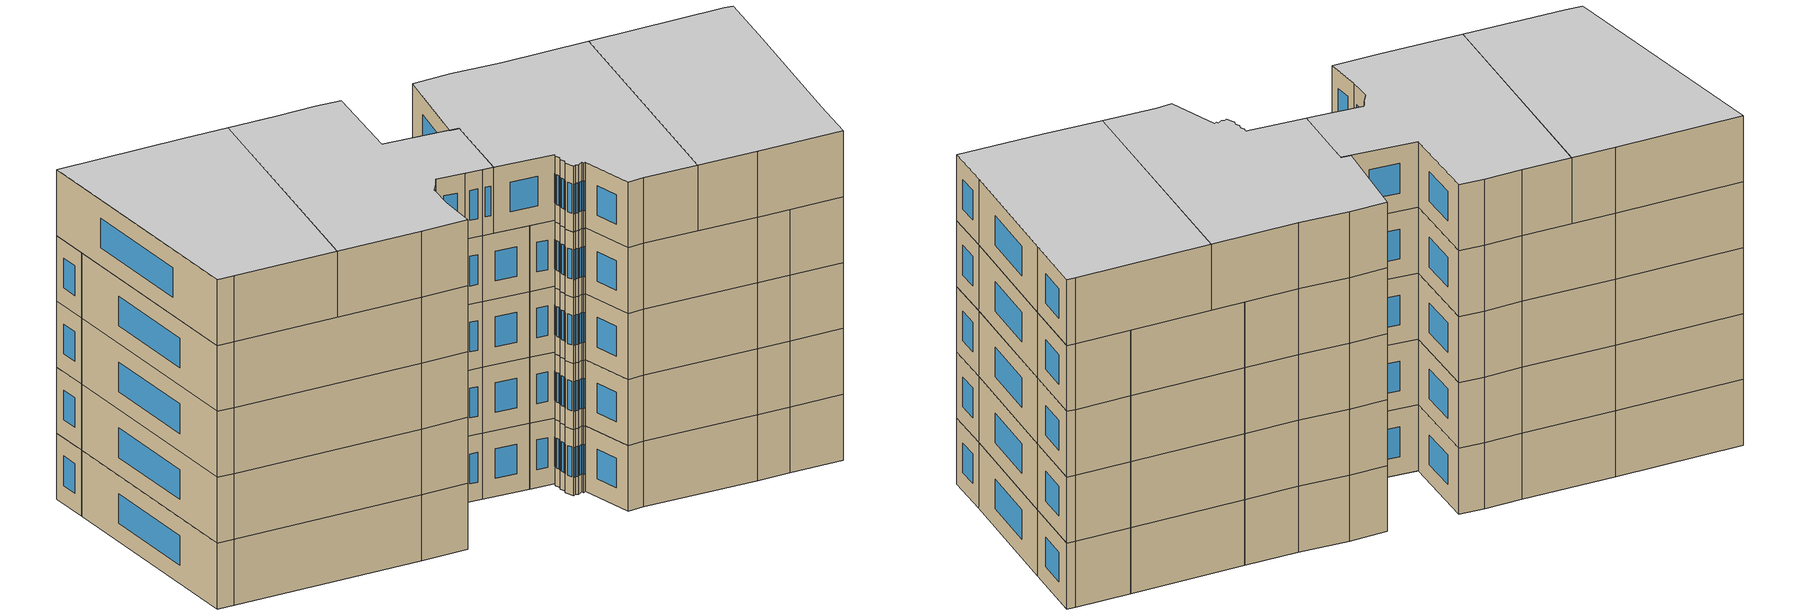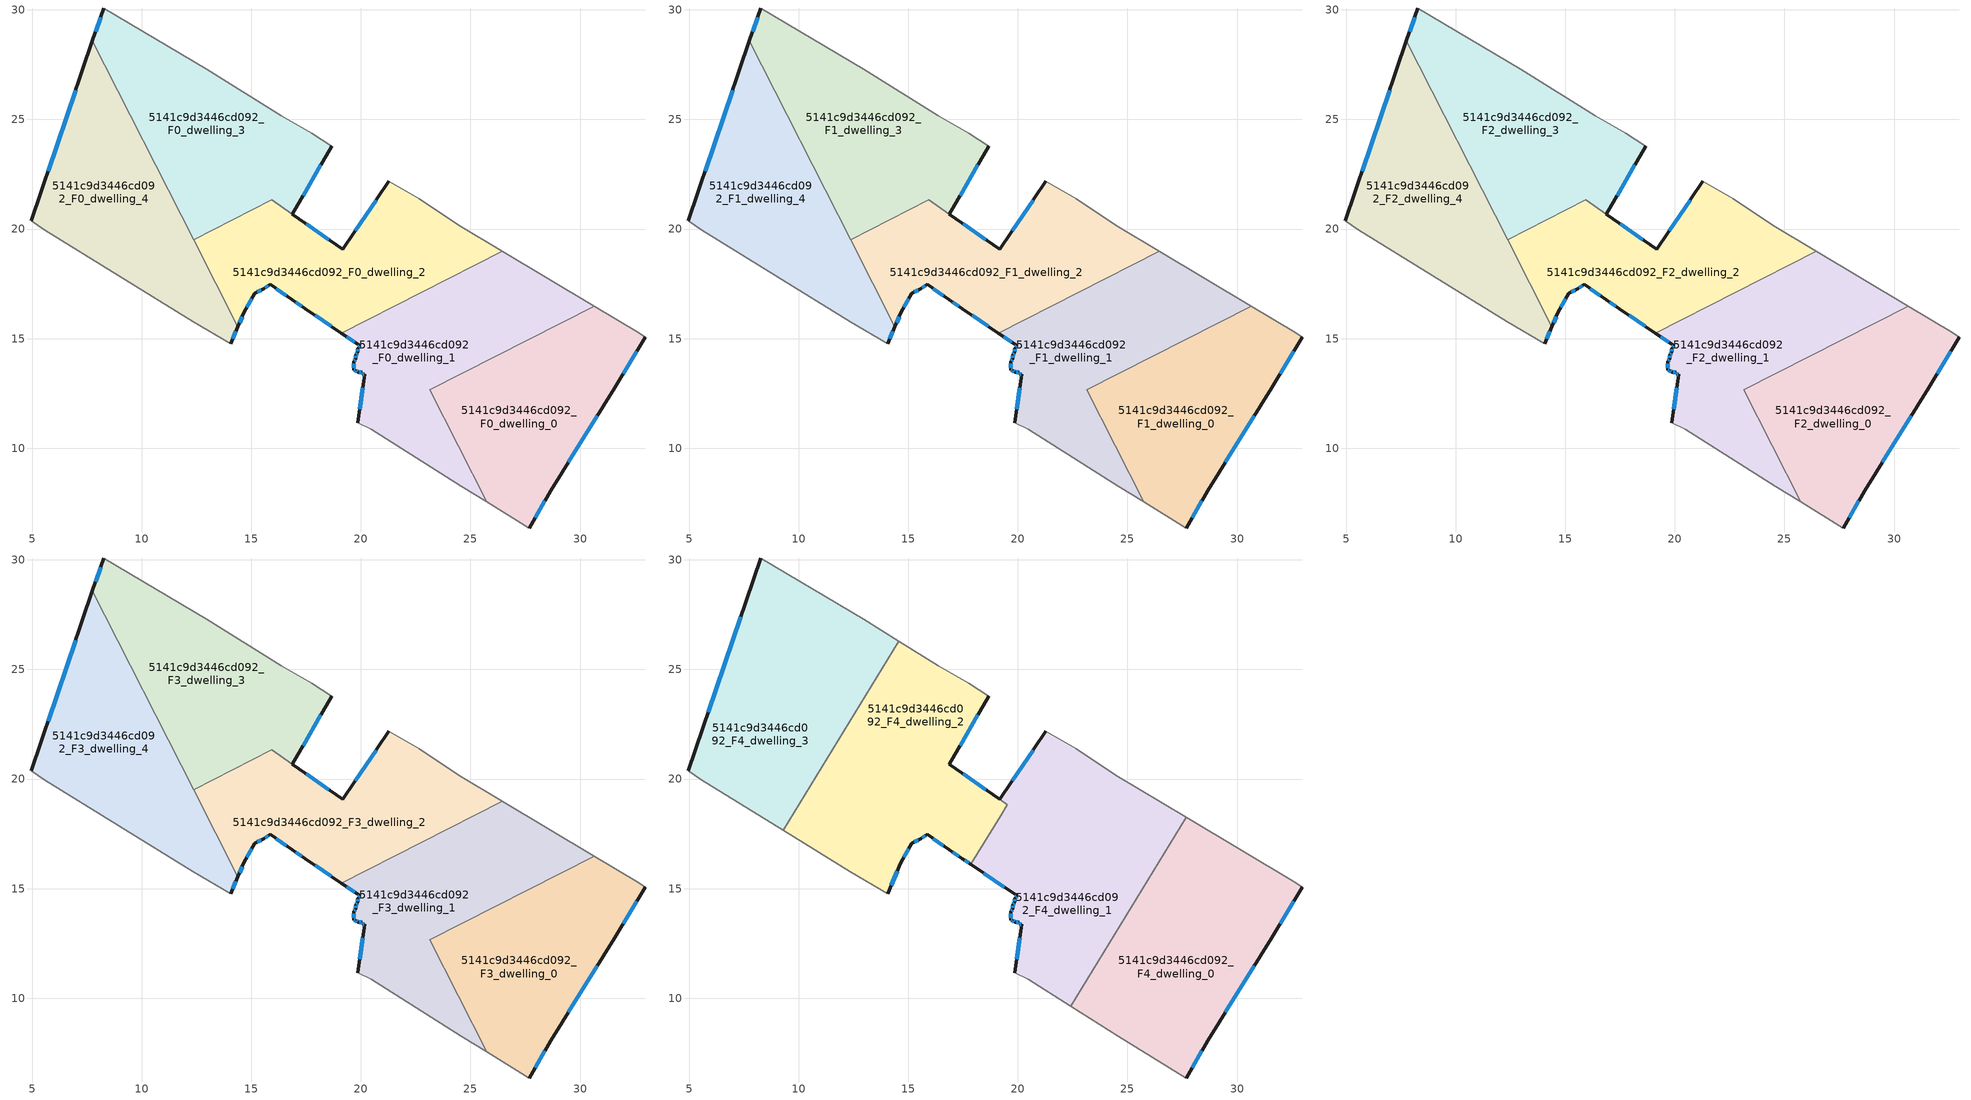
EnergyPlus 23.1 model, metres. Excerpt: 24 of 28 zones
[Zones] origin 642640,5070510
5141c9d3446cd092_F0_dwelling_0
 floor ground (EU_floor_Construction): 32.68,15.27 32.98,15.07 31.58,12.76 28.67,8.06 27.67,6.36 25.73,7.55 23.13,12.66 30.64,16.48 z0
 wall outside (EU_wall_Construction): 27.67,6.36 28.67,8.06 31.58,12.76 32.98,15.07 z0:3
 wall adiabatic (EU_wall_Construction): 25.73,7.55 27.67,6.36 / 32.98,15.07 32.68,15.27 30.64,16.48 z0:3
 wall to 5141c9d3446cd092_F0_dwelling_1 (EU_wall_Construction): 30.64,16.48 23.13,12.66 25.73,7.55 z0:3
 window (EU_Window_Construction): 31.96,13.4 32.59,14.43 / 29.47,9.36 30.78,11.47 / 27.95,6.83 28.4,7.59 z0.83:2.17
5141c9d3446cd092_F0_dwelling_1
 floor ground (EU_floor_Construction): 30.64,16.48 23.13,12.66 25.73,7.55 24.57,8.26 20.47,10.87 19.87,11.17 20.17,13.37 20.07,13.37 20.07,13.47 19.87,13.47 19.77,13.57 19.67,13.57 19.67,13.97 19.77,14.07 19.77,14.27 19.87,14.37 19.87,14.57 19.97,14.67 19.11,15.25 26.45,18.99 z0
 wall outside (EU_wall_Construction): 19.11,15.25 19.97,14.67 19.87,14.57 19.87,14.37 19.77,14.27 19.77,14.07 19.67,13.97 19.67,13.57 19.77,13.57 19.87,13.47 20.07,13.47 20.07,13.37 20.17,13.37 19.87,11.17 z0:3
 wall adiabatic (EU_wall_Construction): 19.87,11.17 20.47,10.87 24.57,8.26 25.73,7.55 / 30.64,16.48 26.45,18.99 z0:3
 wall to 5141c9d3446cd092_F0_dwelling_2 (EU_wall_Construction): 26.45,18.99 19.11,15.25 z0:3
 window (EU_Window_Construction): 20.09,12.76 19.95,11.77 / 20.1,13.37 20.14,13.37 / 20.07,13.44 20.07,13.4 / 19.92,13.47 20.01,13.47 / 19.8,13.54 19.84,13.5 / 19.7,13.57 19.74,13.57 / 19.67,13.86 19.67,13.68 / 19.74,14.04 19.7,14 / 19.77,14.21 19.77,14.12 / 19.84,14.34 19.8,14.3 / 19.87,14.51 19.87,14.42 / 19.94,14.64 19.9,14.6 / 19.35,15.09 19.73,14.83 z0.83:2.17
5141c9d3446cd092_F0_dwelling_2
 floor ground (EU_floor_Construction): 24.47,20.17 26.45,18.99 19.11,15.25 17.47,16.37 16.87,16.77 15.87,17.47 15.57,17.27 15.17,17.07 14.67,16.17 14.4,15.54 12.37,19.52 15.93,21.33 19.17,19.07 21.27,22.17 22.67,21.37 z0
 wall outside (EU_wall_Construction): 14.4,15.54 14.67,16.17 15.17,17.07 15.57,17.27 15.87,17.47 16.87,16.77 17.47,16.37 19.11,15.25 / 21.27,22.17 19.17,19.07 16.87,20.68 z0:3
 wall to 5141c9d3446cd092_F0_dwelling_3 (EU_wall_Construction): 16.87,20.68 15.93,21.33 12.37,19.52 z0:3
 wall adiabatic (EU_wall_Construction): 26.45,18.99 24.47,20.17 22.67,21.37 21.27,22.17 z0:3
 wall to 5141c9d3446cd092_F0_dwelling_4 (EU_wall_Construction): 12.37,19.52 14.4,15.54 z0:3
 window (EU_Window_Construction): 15.65,17.33 15.78,17.42 / 15.28,17.13 15.46,17.22 / 14.8,16.42 15.03,16.83 / 14.47,15.72 14.59,16 / 20.69,21.32 19.75,19.93 / 17.92,16.06 18.66,15.56 / 17.03,16.66 17.3,16.48 / 16.14,17.28 16.59,16.97 / 18.54,19.51 17.5,20.23 z0.83:2.17
5141c9d3446cd092_F0_dwelling_3
 floor ground (EU_floor_Construction): 16.37,25.18 17.77,24.38 18.67,23.78 16.87,20.67 15.93,21.33 12.37,19.52 7.76,28.59 8.27,30.08 12.97,27.28 z0
 wall outside (EU_wall_Construction): 8.27,30.08 7.76,28.59 / 16.87,20.67 18.67,23.78 z0:3
 wall adiabatic (EU_wall_Construction): 18.67,23.78 17.77,24.38 16.37,25.18 12.97,27.28 8.27,30.08 z0:3
 wall to 5141c9d3446cd092_F0_dwelling_4 (EU_wall_Construction): 7.76,28.59 12.37,19.52 z0:3
 window (EU_Window_Construction): 8.12,29.67 7.9,29 / 17.36,21.53 18.17,22.92 z0.83:2.17
5141c9d3446cd092_F0_dwelling_4
 floor ground (EU_floor_Construction): 7.76,28.59 14.4,15.54 14.06,14.77 12.36,15.77 5.56,19.98 4.96,20.38 z0
 wall outside (EU_wall_Construction): 7.76,28.59 4.96,20.38 / 14.06,14.77 14.4,15.54 z0:3
 wall adiabatic (EU_wall_Construction): 4.96,20.38 5.56,19.98 12.36,15.77 14.06,14.77 z0:3
 window (EU_Window_Construction): 6.99,26.33 5.73,22.64 / 14.16,14.98 14.3,15.33 z0.83:2.17
5141c9d3446cd092_F1_dwelling_0
 floor to 5141c9d3446cd092_F0_dwelling_0 (EU_floor_Construction): 32.68,15.27 32.98,15.07 31.58,12.76 28.67,8.06 27.67,6.36 25.73,7.55 23.13,12.66 30.64,16.48 z3
 wall outside (EU_wall_Construction): 27.67,6.36 28.67,8.06 31.58,12.76 32.98,15.07 z3:6
 wall adiabatic (EU_wall_Construction): 25.73,7.55 27.67,6.36 / 32.98,15.07 32.68,15.27 30.64,16.48 z3:6
 wall to 5141c9d3446cd092_F1_dwelling_1 (EU_wall_Construction): 30.64,16.48 23.13,12.66 25.73,7.55 z3:6
 window (EU_Window_Construction): 31.96,13.4 32.59,14.43 / 29.47,9.36 30.78,11.47 / 27.95,6.83 28.4,7.59 z3.83:5.17
5141c9d3446cd092_F1_dwelling_1
 floor to 5141c9d3446cd092_F0_dwelling_1 (EU_floor_Construction): 30.64,16.48 23.13,12.66 25.73,7.55 24.57,8.26 20.47,10.87 19.87,11.17 20.17,13.37 20.07,13.37 20.07,13.47 19.87,13.47 19.77,13.57 19.67,13.57 19.67,13.97 19.77,14.07 19.77,14.27 19.87,14.37 19.87,14.57 19.97,14.67 19.11,15.25 26.45,18.99 z3
 wall outside (EU_wall_Construction): 19.11,15.25 19.97,14.67 19.87,14.57 19.87,14.37 19.77,14.27 19.77,14.07 19.67,13.97 19.67,13.57 19.77,13.57 19.87,13.47 20.07,13.47 20.07,13.37 20.17,13.37 19.87,11.17 z3:6
 wall adiabatic (EU_wall_Construction): 19.87,11.17 20.47,10.87 24.57,8.26 25.73,7.55 / 30.64,16.48 26.45,18.99 z3:6
 wall to 5141c9d3446cd092_F1_dwelling_2 (EU_wall_Construction): 26.45,18.99 19.11,15.25 z3:6
 window (EU_Window_Construction): 20.09,12.76 19.95,11.77 / 20.1,13.37 20.14,13.37 / 20.07,13.44 20.07,13.4 / 19.92,13.47 20.01,13.47 / 19.8,13.54 19.84,13.5 / 19.7,13.57 19.74,13.57 / 19.67,13.86 19.67,13.68 / 19.74,14.04 19.7,14 / 19.77,14.21 19.77,14.12 / 19.84,14.34 19.8,14.3 / 19.87,14.51 19.87,14.42 / 19.94,14.64 19.9,14.6 / 19.35,15.09 19.73,14.83 z3.83:5.17
5141c9d3446cd092_F1_dwelling_2
 floor to 5141c9d3446cd092_F0_dwelling_2 (EU_floor_Construction): 24.47,20.17 26.45,18.99 19.11,15.25 17.47,16.37 16.87,16.77 15.87,17.47 15.57,17.27 15.17,17.07 14.67,16.17 14.4,15.54 12.37,19.52 15.93,21.33 19.17,19.07 21.27,22.17 22.67,21.37 z3
 wall outside (EU_wall_Construction): 14.4,15.54 14.67,16.17 15.17,17.07 15.57,17.27 15.87,17.47 16.87,16.77 17.47,16.37 19.11,15.25 / 21.27,22.17 19.17,19.07 16.87,20.68 z3:6
 wall to 5141c9d3446cd092_F1_dwelling_3 (EU_wall_Construction): 16.87,20.68 15.93,21.33 12.37,19.52 z3:6
 wall adiabatic (EU_wall_Construction): 26.45,18.99 24.47,20.17 22.67,21.37 21.27,22.17 z3:6
 wall to 5141c9d3446cd092_F1_dwelling_4 (EU_wall_Construction): 12.37,19.52 14.4,15.54 z3:6
 window (EU_Window_Construction): 15.65,17.33 15.78,17.42 / 15.28,17.13 15.46,17.22 / 14.8,16.42 15.03,16.83 / 14.47,15.72 14.59,16 / 20.69,21.32 19.75,19.93 / 17.92,16.06 18.66,15.56 / 17.03,16.66 17.3,16.48 / 16.14,17.28 16.59,16.97 / 18.54,19.51 17.5,20.23 z3.83:5.17
5141c9d3446cd092_F1_dwelling_3
 floor to 5141c9d3446cd092_F0_dwelling_3 (EU_floor_Construction): 16.37,25.18 17.77,24.38 18.67,23.78 16.87,20.67 15.93,21.33 12.37,19.52 7.76,28.59 8.27,30.08 12.97,27.28 z3
 wall outside (EU_wall_Construction): 8.27,30.08 7.76,28.59 / 16.87,20.67 18.67,23.78 z3:6
 wall adiabatic (EU_wall_Construction): 18.67,23.78 17.77,24.38 16.37,25.18 12.97,27.28 8.27,30.08 z3:6
 wall to 5141c9d3446cd092_F1_dwelling_4 (EU_wall_Construction): 7.76,28.59 12.37,19.52 z3:6
 window (EU_Window_Construction): 8.12,29.67 7.9,29 / 17.36,21.53 18.17,22.92 z3.83:5.17
5141c9d3446cd092_F1_dwelling_4
 floor to 5141c9d3446cd092_F0_dwelling_4 (EU_floor_Construction): 7.76,28.59 14.4,15.54 14.06,14.77 12.36,15.77 5.56,19.98 4.96,20.38 z3
 wall outside (EU_wall_Construction): 7.76,28.59 4.96,20.38 / 14.06,14.77 14.4,15.54 z3:6
 wall adiabatic (EU_wall_Construction): 4.96,20.38 5.56,19.98 12.36,15.77 14.06,14.77 z3:6
 window (EU_Window_Construction): 6.99,26.33 5.73,22.64 / 14.16,14.98 14.3,15.33 z3.83:5.17
5141c9d3446cd092_F2_dwelling_0
 floor to 5141c9d3446cd092_F1_dwelling_0 (EU_floor_Construction): 32.68,15.27 32.98,15.07 31.58,12.76 28.67,8.06 27.67,6.36 25.73,7.55 23.13,12.66 30.64,16.48 z6
 wall outside (EU_wall_Construction): 27.67,6.36 28.67,8.06 31.58,12.76 32.98,15.07 z6:9
 wall adiabatic (EU_wall_Construction): 25.73,7.55 27.67,6.36 / 32.98,15.07 32.68,15.27 30.64,16.48 z6:9
 wall to 5141c9d3446cd092_F2_dwelling_1 (EU_wall_Construction): 30.64,16.48 23.13,12.66 25.73,7.55 z6:9
 window (EU_Window_Construction): 31.96,13.4 32.59,14.43 / 29.47,9.36 30.78,11.47 / 27.95,6.83 28.4,7.59 z6.83:8.17
5141c9d3446cd092_F2_dwelling_1
 floor to 5141c9d3446cd092_F1_dwelling_1 (EU_floor_Construction): 30.64,16.48 23.13,12.66 25.73,7.55 24.57,8.26 20.47,10.87 19.87,11.17 20.17,13.37 20.07,13.37 20.07,13.47 19.87,13.47 19.77,13.57 19.67,13.57 19.67,13.97 19.77,14.07 19.77,14.27 19.87,14.37 19.87,14.57 19.97,14.67 19.11,15.25 26.45,18.99 z6
 wall outside (EU_wall_Construction): 19.11,15.25 19.97,14.67 19.87,14.57 19.87,14.37 19.77,14.27 19.77,14.07 19.67,13.97 19.67,13.57 19.77,13.57 19.87,13.47 20.07,13.47 20.07,13.37 20.17,13.37 19.87,11.17 z6:9
 wall adiabatic (EU_wall_Construction): 19.87,11.17 20.47,10.87 24.57,8.26 25.73,7.55 / 30.64,16.48 26.45,18.99 z6:9
 wall to 5141c9d3446cd092_F2_dwelling_2 (EU_wall_Construction): 26.45,18.99 19.11,15.25 z6:9
 window (EU_Window_Construction): 20.09,12.76 19.95,11.77 / 20.1,13.37 20.14,13.37 / 20.07,13.44 20.07,13.4 / 19.92,13.47 20.01,13.47 / 19.8,13.54 19.84,13.5 / 19.7,13.57 19.74,13.57 / 19.67,13.86 19.67,13.68 / 19.74,14.04 19.7,14 / 19.77,14.21 19.77,14.12 / 19.84,14.34 19.8,14.3 / 19.87,14.51 19.87,14.42 / 19.94,14.64 19.9,14.6 / 19.35,15.09 19.73,14.83 z6.83:8.17
5141c9d3446cd092_F2_dwelling_2
 floor to 5141c9d3446cd092_F1_dwelling_2 (EU_floor_Construction): 24.47,20.17 26.45,18.99 19.11,15.25 17.47,16.37 16.87,16.77 15.87,17.47 15.57,17.27 15.17,17.07 14.67,16.17 14.4,15.54 12.37,19.52 15.93,21.33 19.17,19.07 21.27,22.17 22.67,21.37 z6
 wall outside (EU_wall_Construction): 14.4,15.54 14.67,16.17 15.17,17.07 15.57,17.27 15.87,17.47 16.87,16.77 17.47,16.37 19.11,15.25 / 21.27,22.17 19.17,19.07 16.87,20.68 z6:9
 wall to 5141c9d3446cd092_F2_dwelling_3 (EU_wall_Construction): 16.87,20.68 15.93,21.33 12.37,19.52 z6:9
 wall adiabatic (EU_wall_Construction): 26.45,18.99 24.47,20.17 22.67,21.37 21.27,22.17 z6:9
 wall to 5141c9d3446cd092_F2_dwelling_4 (EU_wall_Construction): 12.37,19.52 14.4,15.54 z6:9
 window (EU_Window_Construction): 15.65,17.33 15.78,17.42 / 15.28,17.13 15.46,17.22 / 14.8,16.42 15.03,16.83 / 14.47,15.72 14.59,16 / 20.69,21.32 19.75,19.93 / 17.92,16.06 18.66,15.56 / 17.03,16.66 17.3,16.48 / 16.14,17.28 16.59,16.97 / 18.54,19.51 17.5,20.23 z6.83:8.17
5141c9d3446cd092_F2_dwelling_3
 floor to 5141c9d3446cd092_F1_dwelling_3 (EU_floor_Construction): 16.37,25.18 17.77,24.38 18.67,23.78 16.87,20.67 15.93,21.33 12.37,19.52 7.76,28.59 8.27,30.08 12.97,27.28 z6
 wall outside (EU_wall_Construction): 8.27,30.08 7.76,28.59 / 16.87,20.67 18.67,23.78 z6:9
 wall adiabatic (EU_wall_Construction): 18.67,23.78 17.77,24.38 16.37,25.18 12.97,27.28 8.27,30.08 z6:9
 wall to 5141c9d3446cd092_F2_dwelling_4 (EU_wall_Construction): 7.76,28.59 12.37,19.52 z6:9
 window (EU_Window_Construction): 8.12,29.67 7.9,29 / 17.36,21.53 18.17,22.92 z6.83:8.17
5141c9d3446cd092_F2_dwelling_4
 floor to 5141c9d3446cd092_F1_dwelling_4 (EU_floor_Construction): 7.76,28.59 14.4,15.54 14.06,14.77 12.36,15.77 5.56,19.98 4.96,20.38 z6
 wall outside (EU_wall_Construction): 7.76,28.59 4.96,20.38 / 14.06,14.77 14.4,15.54 z6:9
 wall adiabatic (EU_wall_Construction): 4.96,20.38 5.56,19.98 12.36,15.77 14.06,14.77 z6:9
 window (EU_Window_Construction): 6.99,26.33 5.73,22.64 / 14.16,14.98 14.3,15.33 z6.83:8.17
5141c9d3446cd092_F3_dwelling_0
 floor to 5141c9d3446cd092_F2_dwelling_0 (EU_floor_Construction): 32.68,15.27 32.98,15.07 31.58,12.76 28.67,8.06 27.67,6.36 25.73,7.55 23.13,12.66 30.64,16.48 z9
 wall outside (EU_wall_Construction): 27.67,6.36 28.67,8.06 31.58,12.76 32.98,15.07 z9:12
 wall adiabatic (EU_wall_Construction): 25.73,7.55 27.67,6.36 / 32.98,15.07 32.68,15.27 30.64,16.48 z9:12
 wall to 5141c9d3446cd092_F3_dwelling_1 (EU_wall_Construction): 30.64,16.48 23.13,12.66 25.73,7.55 z9:12
 window (EU_Window_Construction): 31.96,13.4 32.59,14.43 / 29.47,9.36 30.78,11.47 / 27.95,6.83 28.4,7.59 z9.83:11.17
5141c9d3446cd092_F3_dwelling_1
 floor to 5141c9d3446cd092_F2_dwelling_1 (EU_floor_Construction): 30.64,16.48 23.13,12.66 25.73,7.55 24.57,8.26 20.47,10.87 19.87,11.17 20.17,13.37 20.07,13.37 20.07,13.47 19.87,13.47 19.77,13.57 19.67,13.57 19.67,13.97 19.77,14.07 19.77,14.27 19.87,14.37 19.87,14.57 19.97,14.67 19.11,15.25 26.45,18.99 z9
 wall outside (EU_wall_Construction): 19.11,15.25 19.97,14.67 19.87,14.57 19.87,14.37 19.77,14.27 19.77,14.07 19.67,13.97 19.67,13.57 19.77,13.57 19.87,13.47 20.07,13.47 20.07,13.37 20.17,13.37 19.87,11.17 z9:12
 wall adiabatic (EU_wall_Construction): 19.87,11.17 20.47,10.87 24.57,8.26 25.73,7.55 / 30.64,16.48 26.45,18.99 z9:12
 wall to 5141c9d3446cd092_F3_dwelling_2 (EU_wall_Construction): 26.45,18.99 19.11,15.25 z9:12
 window (EU_Window_Construction): 20.09,12.76 19.95,11.77 / 20.1,13.37 20.14,13.37 / 20.07,13.44 20.07,13.4 / 19.92,13.47 20.01,13.47 / 19.8,13.54 19.84,13.5 / 19.7,13.57 19.74,13.57 / 19.67,13.86 19.67,13.68 / 19.74,14.04 19.7,14 / 19.77,14.21 19.77,14.12 / 19.84,14.34 19.8,14.3 / 19.87,14.51 19.87,14.42 / 19.94,14.64 19.9,14.6 / 19.35,15.09 19.73,14.83 z9.83:11.17
5141c9d3446cd092_F3_dwelling_2
 floor to 5141c9d3446cd092_F2_dwelling_2 (EU_floor_Construction): 24.47,20.17 26.45,18.99 19.11,15.25 17.47,16.37 16.87,16.77 15.87,17.47 15.57,17.27 15.17,17.07 14.67,16.17 14.4,15.54 12.37,19.52 15.93,21.33 19.17,19.07 21.27,22.17 22.67,21.37 z9
 wall outside (EU_wall_Construction): 14.4,15.54 14.67,16.17 15.17,17.07 15.57,17.27 15.87,17.47 16.87,16.77 17.47,16.37 19.11,15.25 / 21.27,22.17 19.17,19.07 16.87,20.68 z9:12
 wall to 5141c9d3446cd092_F3_dwelling_3 (EU_wall_Construction): 16.87,20.68 15.93,21.33 12.37,19.52 z9:12
 wall adiabatic (EU_wall_Construction): 26.45,18.99 24.47,20.17 22.67,21.37 21.27,22.17 z9:12
 wall to 5141c9d3446cd092_F3_dwelling_4 (EU_wall_Construction): 12.37,19.52 14.4,15.54 z9:12
 window (EU_Window_Construction): 15.65,17.33 15.78,17.42 / 15.28,17.13 15.46,17.22 / 14.8,16.42 15.03,16.83 / 14.47,15.72 14.59,16 / 20.69,21.32 19.75,19.93 / 17.92,16.06 18.66,15.56 / 17.03,16.66 17.3,16.48 / 16.14,17.28 16.59,16.97 / 18.54,19.51 17.5,20.23 z9.83:11.17
5141c9d3446cd092_F3_dwelling_3
 floor to 5141c9d3446cd092_F2_dwelling_3 (EU_floor_Construction): 16.37,25.18 17.77,24.38 18.67,23.78 16.87,20.67 15.93,21.33 12.37,19.52 7.76,28.59 8.27,30.08 12.97,27.28 z9
 wall outside (EU_wall_Construction): 8.27,30.08 7.76,28.59 / 16.87,20.67 18.67,23.78 z9:12
 wall adiabatic (EU_wall_Construction): 18.67,23.78 17.77,24.38 16.37,25.18 12.97,27.28 8.27,30.08 z9:12
 wall to 5141c9d3446cd092_F3_dwelling_4 (EU_wall_Construction): 7.76,28.59 12.37,19.52 z9:12
 window (EU_Window_Construction): 8.12,29.67 7.9,29 / 17.36,21.53 18.17,22.92 z9.83:11.17
5141c9d3446cd092_F3_dwelling_4
 floor to 5141c9d3446cd092_F2_dwelling_4 (EU_floor_Construction): 7.76,28.59 14.4,15.54 14.06,14.77 12.36,15.77 5.56,19.98 4.96,20.38 z9
 wall outside (EU_wall_Construction): 7.76,28.59 4.96,20.38 / 14.06,14.77 14.4,15.54 z9:12
 wall adiabatic (EU_wall_Construction): 4.96,20.38 5.56,19.98 12.36,15.77 14.06,14.77 z9:12
 window (EU_Window_Construction): 6.99,26.33 5.73,22.64 / 14.16,14.98 14.3,15.33 z9.83:11.17
5141c9d3446cd092_F4_dwelling_0
 floor to 5141c9d3446cd092_F3_dwelling_0 (EU_floor_Construction): 32.68,15.27 32.98,15.07 31.58,12.76 28.67,8.06 27.67,6.36 25.73,7.55 23.65,11.65 24.78,13.5 30.64,16.48 z12
 floor to 5141c9d3446cd092_F3_dwelling_1 (EU_floor_Construction): 30.64,16.48 24.78,13.5 27.68,18.25 z12; 23.65,11.65 25.73,7.55 24.57,8.26 22.41,9.63 z12
 wall outside (EU_wall_Construction): 27.67,6.36 28.67,8.06 31.58,12.76 32.98,15.07 z12:15
 wall adiabatic (EU_wall_Construction): 22.41,9.63 24.57,8.26 27.67,6.36 / 32.98,15.07 32.68,15.27 27.68,18.25 z12:15
 wall to 5141c9d3446cd092_F4_dwelling_1 (EU_wall_Construction): 27.68,18.25 22.41,9.63 z12:15
 window (EU_Window_Construction): 29.47,9.36 30.78,11.47 / 27.95,6.83 28.4,7.59 / 31.96,13.4 32.59,14.43 z12.83:14.17
 ceiling to 5141c9d3446cd092_F5_dwelling_0 (EU_floor_Construction): 28.67,8.06 31.58,12.76 32.98,15.07 32.68,15.27 27.68,18.25 22.41,9.63 24.57,8.26 27.67,6.36 z15
5141c9d3446cd092_F4_dwelling_1
 floor to 5141c9d3446cd092_F3_dwelling_1 (EU_floor_Construction): 27.68,18.25 24.78,13.5 23.13,12.66 23.65,11.65 22.41,9.63 20.47,10.87 19.87,11.17 20.17,13.37 20.07,13.37 20.07,13.47 19.87,13.47 19.77,13.57 19.67,13.57 19.67,13.97 19.77,14.07 19.77,14.27 19.87,14.37 19.87,14.57 19.97,14.67 19.11,15.25 26.45,18.99 z12
 floor to 5141c9d3446cd092_F3_dwelling_0 (EU_floor_Construction): 24.78,13.5 23.65,11.65 23.13,12.66 z12
 floor to 5141c9d3446cd092_F3_dwelling_2 (EU_floor_Construction): 24.47,20.17 26.45,18.99 19.11,15.25 17.86,16.11 19.21,18.32 19.52,18.83 19.17,19.07 21.27,22.17 22.67,21.37 z12
 wall outside (EU_wall_Construction): 17.86,16.11 19.97,14.67 19.87,14.57 19.87,14.37 19.77,14.27 19.77,14.07 19.67,13.97 19.67,13.57 19.77,13.57 19.87,13.47 20.07,13.47 20.07,13.37 20.17,13.37 19.87,11.17 / 21.27,22.17 19.17,19.07 z12:15
 wall adiabatic (EU_wall_Construction): 19.87,11.17 20.47,10.87 22.41,9.63 / 27.68,18.25 24.47,20.17 22.67,21.37 21.27,22.17 z12:15
 wall to 5141c9d3446cd092_F4_dwelling_2 (EU_wall_Construction): 19.17,19.07 19.52,18.83 19.21,18.32 17.86,16.11 z12:15
 window (EU_Window_Construction): 20.09,12.76 19.95,11.77 / 20.1,13.37 20.14,13.37 / 20.07,13.44 20.07,13.4 / 19.92,13.47 20.01,13.47 / 19.8,13.54 19.84,13.5 / 19.7,13.57 19.74,13.57 / 19.67,13.86 19.67,13.68 / 19.74,14.04 19.7,14 / 19.77,14.21 19.77,14.12 / 19.84,14.34 19.8,14.3 / 19.87,14.51 19.87,14.42 / 19.94,14.64 19.9,14.6 / 18.44,15.71 19.39,15.06 / 20.69,21.32 19.75,19.93 z12.83:14.17
 ceiling to 5141c9d3446cd092_F5_dwelling_1 (EU_floor_Construction): 22.41,9.63 27.68,18.25 24.47,20.17 22.67,21.37 21.27,22.17 19.17,19.07 19.52,18.83 19.21,18.32 17.86,16.11 19.97,14.67 19.87,14.57 19.87,14.37 19.77,14.27 19.77,14.07 19.67,13.97 19.67,13.57 19.77,13.57 19.87,13.47 20.07,13.47 20.07,13.37 20.17,13.37 19.87,11.17 20.47,10.87 z15
5141c9d3446cd092_F4_dwelling_2
 floor to 5141c9d3446cd092_F3_dwelling_2 (EU_floor_Construction): 19.52,18.83 17.86,16.11 17.47,16.37 16.87,16.77 15.87,17.47 15.57,17.27 15.17,17.07 14.67,16.17 14.39,15.54 12.37,19.52 15.93,21.33 z12
 floor to 5141c9d3446cd092_F3_dwelling_3 (EU_floor_Construction): 17.77,24.38 18.67,23.78 16.87,20.68 15.93,21.33 12.37,19.52 11.49,21.26 14.56,26.29 16.37,25.18 z12
 floor to 5141c9d3446cd092_F3_dwelling_4 (EU_floor_Construction): 11.49,21.26 14.39,15.54 14.06,14.77 12.36,15.77 9.3,17.67 z12
 wall outside (EU_wall_Construction): 14.06,14.77 14.67,16.17 15.17,17.07 15.57,17.27 15.87,17.47 16.87,16.77 17.47,16.37 17.86,16.11 / 19.17,19.07 16.87,20.67 18.67,23.78 z12:15
 wall adiabatic (EU_wall_Construction): 9.3,17.67 12.36,15.77 14.06,14.77 / 18.67,23.78 17.77,24.38 16.37,25.18 14.56,26.29 z12:15
 wall to 5141c9d3446cd092_F4_dwelling_3 (EU_wall_Construction): 14.56,26.29 9.3,17.67 z12:15
 window (EU_Window_Construction): 17.57,16.3 17.75,16.18 / 17.03,16.66 17.3,16.48 / 16.14,17.28 16.59,16.97 / 15.65,17.33 15.78,17.42 / 15.28,17.13 15.46,17.22 / 14.8,16.42 15.03,16.83 / 14.23,15.16 14.5,15.79 / 17.36,21.53 18.17,22.92 / 18.54,19.51 17.5,20.23 z12.83:14.17
 ceiling to 5141c9d3446cd092_F5_dwelling_2 (EU_floor_Construction): 17.86,16.11 19.52,18.83 16.87,20.67 18.67,23.78 17.77,24.38 16.37,25.18 14.56,26.29 9.3,17.67 12.36,15.77 14.06,14.77 14.67,16.17 15.17,17.07 15.57,17.27 15.87,17.47 16.87,16.77 17.47,16.37 z15
5141c9d3446cd092_F4_dwelling_3
 floor to 5141c9d3446cd092_F3_dwelling_3 (EU_floor_Construction): 12.97,27.28 14.56,26.29 11.49,21.26 7.76,28.59 8.27,30.08 z12
 floor to 5141c9d3446cd092_F3_dwelling_4 (EU_floor_Construction): 7.76,28.59 11.49,21.26 9.3,17.67 5.56,19.98 4.96,20.38 z12
 wall outside (EU_wall_Construction): 8.27,30.08 4.96,20.38 z12:15
 wall adiabatic (EU_wall_Construction): 4.96,20.38 5.56,19.98 9.3,17.67 / 14.56,26.29 12.97,27.28 8.27,30.08 z12:15
 window (EU_Window_Construction): 7.36,27.41 5.87,23.05 z12.83:14.17
 ceiling to 5141c9d3446cd092_F5_dwelling_3 (EU_floor_Construction): 9.3,17.67 14.56,26.29 12.97,27.28 8.27,30.08 4.96,20.38 5.56,19.98 z15
[Building]
EU S2 Campaign: North Axis=0; Terrain=City; Solar Distribution=FullExterior
[Site:Location]
Lyon-Bron: Latitude=45.75; Longitude=5; Time Zone=1; Elevation=198
[SizingPeriod:WeatherFileDays]
AnnualSizingPeriod: Begin Month=1; Begin Day of Month=1; End Month=12; End Day of Month=31; Day of Week for Start Day=Monday; Use Weather File Daylight Saving Period=No; Use Weather File Rain and Snow Indicators=No
[MATERIAL]
EU_InternalMass_Material: Roughness=MediumRough; Thickness=0.1; Conductivity=1; Density=1800; Specific Heat=900; Thermal Absorptance=0.9; Solar Absorptance=0.7; Visible Absorptance=0.7
[MATERIAL:NOMASS] Roughness=MediumRough; Thermal Absorptance=0.9; Solar Absorptance=0.7; Visible Absorptance=0.7
Name | Thermal Resistance
EU_wall_NoMass | 0.87146
EU_floor_NoMass | 0.496999
[WINDOWMATERIAL:SIMPLEGLAZINGSYSTEM]
EU_Window_SimpleGlazing: UFactor=2.2525; Solar Heat Gain Coefficient=0.76; Visible Transmittance=0.76
[CONSTRUCTION]
EU_wall_Construction: EU_wall_NoMass
EU_floor_Construction: EU_floor_NoMass
EU_Window_Construction: EU_Window_SimpleGlazing
EU_InternalMass_Construction: EU_InternalMass_Material
[ZONE] Type=1; Multiplier=1; Ceiling Height=autocalculate; Floor Area=autocalculate; Part of Total Floor Area=Yes
Name | Volume
5141c9d3446cd092_F0_dwelling_0; 5141c9d3446cd092_F1_dwelling_0; 5141c9d3446cd092_F2_dwelling_0; 5141c9d3446cd092_F3_dwelling_0 | 148.731
5141c9d3446cd092_F4_dwelling_0 | 188.399
5141c9d3446cd092_F0_dwelling_1; 5141c9d3446cd092_F1_dwelling_1; 5141c9d3446cd092_F2_dwelling_1; 5141c9d3446cd092_F3_dwelling_1 | 150.7
5141c9d3446cd092_F4_dwelling_1 | 192.22
5141c9d3446cd092_F0_dwelling_2; 5141c9d3446cd092_F1_dwelling_2; 5141c9d3446cd092_F2_dwelling_2; 5141c9d3446cd092_F3_dwelling_2 | 147.555
5141c9d3446cd092_F4_dwelling_2 | 184.576
5141c9d3446cd092_F0_dwelling_3; 5141c9d3446cd092_F1_dwelling_3; 5141c9d3446cd092_F2_dwelling_3; 5141c9d3446cd092_F3_dwelling_3 | 155.915
5141c9d3446cd092_F4_dwelling_3 | 188.407
5141c9d3446cd092_F0_dwelling_4; 5141c9d3446cd092_F1_dwelling_4; 5141c9d3446cd092_F2_dwelling_4; 5141c9d3446cd092_F3_dwelling_4 | 150.711
[INTERNALMASS] Construction=EU_InternalMass_Construction
Name | Zone or ZoneList | Surface Area
5141c9d3446cd092_F0_dwelling_0_EU_InternalMass | 5141c9d3446cd092_F0_dwelling_0 | 49.5767
5141c9d3446cd092_F0_dwelling_1_EU_InternalMass | 5141c9d3446cd092_F0_dwelling_1 | 50.2337
5141c9d3446cd092_F0_dwelling_2_EU_InternalMass | 5141c9d3446cd092_F0_dwelling_2 | 49.185
5141c9d3446cd092_F0_dwelling_3_EU_InternalMass | 5141c9d3446cd092_F0_dwelling_3 | 51.9704
5141c9d3446cd092_F0_dwelling_4_EU_InternalMass | 5141c9d3446cd092_F0_dwelling_4 | 50.2367
5141c9d3446cd092_F1_dwelling_0_EU_InternalMass | 5141c9d3446cd092_F1_dwelling_0 | 49.5767
5141c9d3446cd092_F1_dwelling_1_EU_InternalMass | 5141c9d3446cd092_F1_dwelling_1 | 50.2337
5141c9d3446cd092_F1_dwelling_2_EU_InternalMass | 5141c9d3446cd092_F1_dwelling_2 | 49.185
5141c9d3446cd092_F1_dwelling_3_EU_InternalMass | 5141c9d3446cd092_F1_dwelling_3 | 51.9704
5141c9d3446cd092_F1_dwelling_4_EU_InternalMass | 5141c9d3446cd092_F1_dwelling_4 | 50.2367
5141c9d3446cd092_F2_dwelling_0_EU_InternalMass | 5141c9d3446cd092_F2_dwelling_0 | 49.5767
5141c9d3446cd092_F2_dwelling_1_EU_InternalMass | 5141c9d3446cd092_F2_dwelling_1 | 50.2337
5141c9d3446cd092_F2_dwelling_2_EU_InternalMass | 5141c9d3446cd092_F2_dwelling_2 | 49.185
5141c9d3446cd092_F2_dwelling_3_EU_InternalMass | 5141c9d3446cd092_F2_dwelling_3 | 51.9704
5141c9d3446cd092_F2_dwelling_4_EU_InternalMass | 5141c9d3446cd092_F2_dwelling_4 | 50.2367
5141c9d3446cd092_F3_dwelling_0_EU_InternalMass | 5141c9d3446cd092_F3_dwelling_0 | 49.5767
5141c9d3446cd092_F3_dwelling_1_EU_InternalMass | 5141c9d3446cd092_F3_dwelling_1 | 50.2337
5141c9d3446cd092_F3_dwelling_2_EU_InternalMass | 5141c9d3446cd092_F3_dwelling_2 | 49.185
5141c9d3446cd092_F3_dwelling_3_EU_InternalMass | 5141c9d3446cd092_F3_dwelling_3 | 51.9704
5141c9d3446cd092_F3_dwelling_4_EU_InternalMass | 5141c9d3446cd092_F3_dwelling_4 | 50.2367
5141c9d3446cd092_F4_dwelling_0_EU_InternalMass | 5141c9d3446cd092_F4_dwelling_0 | 62.7995
5141c9d3446cd092_F4_dwelling_1_EU_InternalMass | 5141c9d3446cd092_F4_dwelling_1 | 64.0735
5141c9d3446cd092_F4_dwelling_2_EU_InternalMass | 5141c9d3446cd092_F4_dwelling_2 | 61.5254
5141c9d3446cd092_F4_dwelling_3_EU_InternalMass | 5141c9d3446cd092_F4_dwelling_3 | 62.8023
[OTHEREQUIPMENT] Fuel Type=Electricity; Design Level Calculation Method=Watts/Area; Power per Zone Floor Area=1; Fraction Latent=0; Fraction Radiant=0; Fraction Lost=0; Carbon Dioxide Generation Rate=0; EndUse Subcategory=EU_Step8_InternalGains
Name | Zone or ZoneList or Space or SpaceList | Schedule
EU_Step8_InternalGain_5141c9d3446cd092_F0_dwelling_0_f000 | 5141c9d3446cd092_F0_dwelling_0 | EU_Step8_GainSchedule_5141c9d3446cd092_F0_dwelling_0_f000
EU_Step8_InternalGain_5141c9d3446cd092_F0_dwelling_1_f000 | 5141c9d3446cd092_F0_dwelling_1 | EU_Step8_GainSchedule_5141c9d3446cd092_F0_dwelling_1_f000
EU_Step8_InternalGain_5141c9d3446cd092_F0_dwelling_2_f000 | 5141c9d3446cd092_F0_dwelling_2 | EU_Step8_GainSchedule_5141c9d3446cd092_F0_dwelling_2_f000
EU_Step8_InternalGain_5141c9d3446cd092_F0_dwelling_3_f000 | 5141c9d3446cd092_F0_dwelling_3 | EU_Step8_GainSchedule_5141c9d3446cd092_F0_dwelling_3_f000
EU_Step8_InternalGain_5141c9d3446cd092_F0_dwelling_4_f000 | 5141c9d3446cd092_F0_dwelling_4 | EU_Step8_GainSchedule_5141c9d3446cd092_F0_dwelling_4_f000
EU_Step8_InternalGain_5141c9d3446cd092_F1_dwelling_0_f000 | 5141c9d3446cd092_F1_dwelling_0 | EU_Step8_GainSchedule_5141c9d3446cd092_F1_dwelling_0_f000
EU_Step8_InternalGain_5141c9d3446cd092_F1_dwelling_1_f000 | 5141c9d3446cd092_F1_dwelling_1 | EU_Step8_GainSchedule_5141c9d3446cd092_F1_dwelling_1_f000
EU_Step8_InternalGain_5141c9d3446cd092_F1_dwelling_2_f000 | 5141c9d3446cd092_F1_dwelling_2 | EU_Step8_GainSchedule_5141c9d3446cd092_F1_dwelling_2_f000
EU_Step8_InternalGain_5141c9d3446cd092_F1_dwelling_3_f000 | 5141c9d3446cd092_F1_dwelling_3 | EU_Step8_GainSchedule_5141c9d3446cd092_F1_dwelling_3_f000
EU_Step8_InternalGain_5141c9d3446cd092_F1_dwelling_4_f000 | 5141c9d3446cd092_F1_dwelling_4 | EU_Step8_GainSchedule_5141c9d3446cd092_F1_dwelling_4_f000
EU_Step8_InternalGain_5141c9d3446cd092_F2_dwelling_0_f000 | 5141c9d3446cd092_F2_dwelling_0 | EU_Step8_GainSchedule_5141c9d3446cd092_F2_dwelling_0_f000
EU_Step8_InternalGain_5141c9d3446cd092_F2_dwelling_1_f000 | 5141c9d3446cd092_F2_dwelling_1 | EU_Step8_GainSchedule_5141c9d3446cd092_F2_dwelling_1_f000
EU_Step8_InternalGain_5141c9d3446cd092_F2_dwelling_2_f000 | 5141c9d3446cd092_F2_dwelling_2 | EU_Step8_GainSchedule_5141c9d3446cd092_F2_dwelling_2_f000
EU_Step8_InternalGain_5141c9d3446cd092_F2_dwelling_3_f000 | 5141c9d3446cd092_F2_dwelling_3 | EU_Step8_GainSchedule_5141c9d3446cd092_F2_dwelling_3_f000
EU_Step8_InternalGain_5141c9d3446cd092_F2_dwelling_4_f000 | 5141c9d3446cd092_F2_dwelling_4 | EU_Step8_GainSchedule_5141c9d3446cd092_F2_dwelling_4_f000
EU_Step8_InternalGain_5141c9d3446cd092_F3_dwelling_0_f000 | 5141c9d3446cd092_F3_dwelling_0 | EU_Step8_GainSchedule_5141c9d3446cd092_F3_dwelling_0_f000
EU_Step8_InternalGain_5141c9d3446cd092_F3_dwelling_1_f000 | 5141c9d3446cd092_F3_dwelling_1 | EU_Step8_GainSchedule_5141c9d3446cd092_F3_dwelling_1_f000
EU_Step8_InternalGain_5141c9d3446cd092_F3_dwelling_2_f000 | 5141c9d3446cd092_F3_dwelling_2 | EU_Step8_GainSchedule_5141c9d3446cd092_F3_dwelling_2_f000
EU_Step8_InternalGain_5141c9d3446cd092_F3_dwelling_3_f000 | 5141c9d3446cd092_F3_dwelling_3 | EU_Step8_GainSchedule_5141c9d3446cd092_F3_dwelling_3_f000
EU_Step8_InternalGain_5141c9d3446cd092_F3_dwelling_4_f000 | 5141c9d3446cd092_F3_dwelling_4 | EU_Step8_GainSchedule_5141c9d3446cd092_F3_dwelling_4_f000
EU_Step8_InternalGain_5141c9d3446cd092_F4_dwelling_0_f000 | 5141c9d3446cd092_F4_dwelling_0 | EU_Step8_GainSchedule_5141c9d3446cd092_F4_dwelling_0_f000
EU_Step8_InternalGain_5141c9d3446cd092_F4_dwelling_1_f000 | 5141c9d3446cd092_F4_dwelling_1 | EU_Step8_GainSchedule_5141c9d3446cd092_F4_dwelling_1_f000
EU_Step8_InternalGain_5141c9d3446cd092_F4_dwelling_2_f000 | 5141c9d3446cd092_F4_dwelling_2 | EU_Step8_GainSchedule_5141c9d3446cd092_F4_dwelling_2_f000
EU_Step8_InternalGain_5141c9d3446cd092_F4_dwelling_3_f000 | 5141c9d3446cd092_F4_dwelling_3 | EU_Step8_GainSchedule_5141c9d3446cd092_F4_dwelling_3_f000
[ZONEVENTILATION:DESIGNFLOWRATE] Schedule=EU_AlwaysOn; Design Flow Rate Calculation Method=AirChanges/Hour; Air Changes per Hour=0.425; Ventilation Type=Natural; Fan Pressure Rise=0; Fan Total Efficiency=1; Constant Term Coefficient=1; Temperature Term Coefficient=0; Velocity Term Coefficient=0; Velocity Squared Term Coefficient=0; Minimum Indoor Temperature=-100; Maximum Indoor Temperature=100; Delta Temperature=-100; Minimum Outdoor Temperature=-100; Maximum Outdoor Temperature=100; Maximum Wind Speed=40
Name | Zone or ZoneList or Space or SpaceList
EU_ConstantAir_5141c9d3446cd092_F0_dwelling_0 | 5141c9d3446cd092_F0_dwelling_0
EU_ConstantAir_5141c9d3446cd092_F0_dwelling_1 | 5141c9d3446cd092_F0_dwelling_1
EU_ConstantAir_5141c9d3446cd092_F0_dwelling_2 | 5141c9d3446cd092_F0_dwelling_2
EU_ConstantAir_5141c9d3446cd092_F0_dwelling_3 | 5141c9d3446cd092_F0_dwelling_3
EU_ConstantAir_5141c9d3446cd092_F0_dwelling_4 | 5141c9d3446cd092_F0_dwelling_4
EU_ConstantAir_5141c9d3446cd092_F1_dwelling_0 | 5141c9d3446cd092_F1_dwelling_0
EU_ConstantAir_5141c9d3446cd092_F1_dwelling_1 | 5141c9d3446cd092_F1_dwelling_1
EU_ConstantAir_5141c9d3446cd092_F1_dwelling_2 | 5141c9d3446cd092_F1_dwelling_2
EU_ConstantAir_5141c9d3446cd092_F1_dwelling_3 | 5141c9d3446cd092_F1_dwelling_3
EU_ConstantAir_5141c9d3446cd092_F1_dwelling_4 | 5141c9d3446cd092_F1_dwelling_4
EU_ConstantAir_5141c9d3446cd092_F2_dwelling_0 | 5141c9d3446cd092_F2_dwelling_0
EU_ConstantAir_5141c9d3446cd092_F2_dwelling_1 | 5141c9d3446cd092_F2_dwelling_1
EU_ConstantAir_5141c9d3446cd092_F2_dwelling_2 | 5141c9d3446cd092_F2_dwelling_2
EU_ConstantAir_5141c9d3446cd092_F2_dwelling_3 | 5141c9d3446cd092_F2_dwelling_3
EU_ConstantAir_5141c9d3446cd092_F2_dwelling_4 | 5141c9d3446cd092_F2_dwelling_4
EU_ConstantAir_5141c9d3446cd092_F3_dwelling_0 | 5141c9d3446cd092_F3_dwelling_0
EU_ConstantAir_5141c9d3446cd092_F3_dwelling_1 | 5141c9d3446cd092_F3_dwelling_1
EU_ConstantAir_5141c9d3446cd092_F3_dwelling_2 | 5141c9d3446cd092_F3_dwelling_2
EU_ConstantAir_5141c9d3446cd092_F3_dwelling_3 | 5141c9d3446cd092_F3_dwelling_3
EU_ConstantAir_5141c9d3446cd092_F3_dwelling_4 | 5141c9d3446cd092_F3_dwelling_4
EU_ConstantAir_5141c9d3446cd092_F4_dwelling_0 | 5141c9d3446cd092_F4_dwelling_0
EU_ConstantAir_5141c9d3446cd092_F4_dwelling_1 | 5141c9d3446cd092_F4_dwelling_1
EU_ConstantAir_5141c9d3446cd092_F4_dwelling_2 | 5141c9d3446cd092_F4_dwelling_2
EU_ConstantAir_5141c9d3446cd092_F4_dwelling_3 | 5141c9d3446cd092_F4_dwelling_3
[HVACTEMPLATE:THERMOSTAT] Constant Heating Setpoint=20; Constant Cooling Setpoint=50
EU_HeatOnly_5141c9d3446cd092_F0_dwelling_0; EU_HeatOnly_5141c9d3446cd092_F0_dwelling_1; EU_HeatOnly_5141c9d3446cd092_F0_dwelling_2; EU_HeatOnly_5141c9d3446cd092_F0_dwelling_3; EU_HeatOnly_5141c9d3446cd092_F0_dwelling_4; EU_HeatOnly_5141c9d3446cd092_F1_dwelling_0; EU_HeatOnly_5141c9d3446cd092_F1_dwelling_1; EU_HeatOnly_5141c9d3446cd092_F1_dwelling_2; EU_HeatOnly_5141c9d3446cd092_F1_dwelling_3; EU_HeatOnly_5141c9d3446cd092_F1_dwelling_4; EU_HeatOnly_5141c9d3446cd092_F2_dwelling_0; EU_HeatOnly_5141c9d3446cd092_F2_dwelling_1; EU_HeatOnly_5141c9d3446cd092_F2_dwelling_2; EU_HeatOnly_5141c9d3446cd092_F2_dwelling_3; EU_HeatOnly_5141c9d3446cd092_F2_dwelling_4; EU_HeatOnly_5141c9d3446cd092_F3_dwelling_0; EU_HeatOnly_5141c9d3446cd092_F3_dwelling_1; EU_HeatOnly_5141c9d3446cd092_F3_dwelling_2; EU_HeatOnly_5141c9d3446cd092_F3_dwelling_3; EU_HeatOnly_5141c9d3446cd092_F3_dwelling_4; EU_HeatOnly_5141c9d3446cd092_F4_dwelling_0; EU_HeatOnly_5141c9d3446cd092_F4_dwelling_1; EU_HeatOnly_5141c9d3446cd092_F4_dwelling_2; EU_HeatOnly_5141c9d3446cd092_F4_dwelling_3; EU_HeatOnly_5141c9d3446cd092_F5_dwelling_0; EU_HeatOnly_5141c9d3446cd092_F5_dwelling_1; EU_HeatOnly_5141c9d3446cd092_F5_dwelling_2; EU_HeatOnly_5141c9d3446cd092_F5_dwelling_3
[HVACTEMPLATE:ZONE:IDEALLOADSAIRSYSTEM] System Availability Schedule=EU_AlwaysOn; Maximum Heating Supply Air Temperature=50; Minimum Cooling Supply Air Temperature=13; Maximum Heating Supply Air Humidity Ratio=0.0156; Minimum Cooling Supply Air Humidity Ratio=0.0077; Heating Limit=NoLimit; Cooling Limit=NoLimit; Heating Availability Schedule=EU_AlwaysOn; Cooling Availability Schedule=EU_CoolingOff; Dehumidification Control Type=ConstantSensibleHeatRatio; Cooling Sensible Heat Ratio=0.7; Dehumidification Setpoint=60; Humidification Control Type=None; Humidification Setpoint=30; Outdoor Air Method=None; Outdoor Air Flow Rate per Person=0.00944; Outdoor Air Flow Rate per Zone Floor Area=0; Outdoor Air Flow Rate per Zone=0; Demand Controlled Ventilation Type=None; Outdoor Air Economizer Type=NoEconomizer; Heat Recovery Type=None; Sensible Heat Recovery Effectiveness=0.7; Latent Heat Recovery Effectiveness=0.65
Name | Template Thermostat
5141c9d3446cd092_F0_dwelling_0 | EU_HeatOnly_5141c9d3446cd092_F0_dwelling_0
5141c9d3446cd092_F0_dwelling_1 | EU_HeatOnly_5141c9d3446cd092_F0_dwelling_1
5141c9d3446cd092_F0_dwelling_2 | EU_HeatOnly_5141c9d3446cd092_F0_dwelling_2
5141c9d3446cd092_F0_dwelling_3 | EU_HeatOnly_5141c9d3446cd092_F0_dwelling_3
5141c9d3446cd092_F0_dwelling_4 | EU_HeatOnly_5141c9d3446cd092_F0_dwelling_4
5141c9d3446cd092_F1_dwelling_0 | EU_HeatOnly_5141c9d3446cd092_F1_dwelling_0
5141c9d3446cd092_F1_dwelling_1 | EU_HeatOnly_5141c9d3446cd092_F1_dwelling_1
5141c9d3446cd092_F1_dwelling_2 | EU_HeatOnly_5141c9d3446cd092_F1_dwelling_2
5141c9d3446cd092_F1_dwelling_3 | EU_HeatOnly_5141c9d3446cd092_F1_dwelling_3
5141c9d3446cd092_F1_dwelling_4 | EU_HeatOnly_5141c9d3446cd092_F1_dwelling_4
5141c9d3446cd092_F2_dwelling_0 | EU_HeatOnly_5141c9d3446cd092_F2_dwelling_0
5141c9d3446cd092_F2_dwelling_1 | EU_HeatOnly_5141c9d3446cd092_F2_dwelling_1
5141c9d3446cd092_F2_dwelling_2 | EU_HeatOnly_5141c9d3446cd092_F2_dwelling_2
5141c9d3446cd092_F2_dwelling_3 | EU_HeatOnly_5141c9d3446cd092_F2_dwelling_3
5141c9d3446cd092_F2_dwelling_4 | EU_HeatOnly_5141c9d3446cd092_F2_dwelling_4
5141c9d3446cd092_F3_dwelling_0 | EU_HeatOnly_5141c9d3446cd092_F3_dwelling_0
5141c9d3446cd092_F3_dwelling_1 | EU_HeatOnly_5141c9d3446cd092_F3_dwelling_1
5141c9d3446cd092_F3_dwelling_2 | EU_HeatOnly_5141c9d3446cd092_F3_dwelling_2
5141c9d3446cd092_F3_dwelling_3 | EU_HeatOnly_5141c9d3446cd092_F3_dwelling_3
5141c9d3446cd092_F3_dwelling_4 | EU_HeatOnly_5141c9d3446cd092_F3_dwelling_4
5141c9d3446cd092_F4_dwelling_0 | EU_HeatOnly_5141c9d3446cd092_F4_dwelling_0
5141c9d3446cd092_F4_dwelling_1 | EU_HeatOnly_5141c9d3446cd092_F4_dwelling_1
5141c9d3446cd092_F4_dwelling_2 | EU_HeatOnly_5141c9d3446cd092_F4_dwelling_2
5141c9d3446cd092_F4_dwelling_3 | EU_HeatOnly_5141c9d3446cd092_F4_dwelling_3
[SIZING:ZONE] Zone Cooling Design Supply Air Temperature Input Method=SupplyAirTemperature; Zone Cooling Design Supply Air Temperature=13; Zone Heating Design Supply Air Temperature Input Method=SupplyAirTemperature; Zone Heating Design Supply Air Temperature=50; Zone Cooling Design Supply Air Humidity Ratio=0.008; Zone Heating Design Supply Air Humidity Ratio=0.008; Cooling Design Air Flow Method=DesignDay; Cooling Design Air Flow Rate=0; Cooling Minimum Air Flow per Zone Floor Area=0.000762; Cooling Minimum Air Flow=0; Cooling Minimum Air Flow Fraction=0.2; Heating Design Air Flow Method=DesignDay; Heating Design Air Flow Rate=0; Heating Maximum Air Flow per Zone Floor Area=0.002032; Heating Maximum Air Flow=0.141576; Heating Maximum Air Flow Fraction=0.3; Account for Dedicated Outdoor Air System=No; Dedicated Outdoor Air System Control Strategy=NeutralSupplyAir; Dedicated Outdoor Air Low Setpoint Temperature for Design=autosize; Dedicated Outdoor Air High Setpoint Temperature for Design=autosize; Zone Load Sizing Method=Sensible Load Only No Latent Load; Zone Latent Cooling Design Supply Air Humidity Ratio Input Method=HumidityRatioDifference; Zone Cooling Design Supply Air Humidity Ratio Difference=0.005; Zone Latent Heating Design Supply Air Humidity Ratio Input Method=HumidityRatioDifference; Zone Humidification Design Supply Air Humidity Ratio Difference=0.005
5141c9d3446cd092_F0_dwelling_0; 5141c9d3446cd092_F0_dwelling_1; 5141c9d3446cd092_F0_dwelling_2; 5141c9d3446cd092_F0_dwelling_3; 5141c9d3446cd092_F0_dwelling_4; 5141c9d3446cd092_F1_dwelling_0; 5141c9d3446cd092_F1_dwelling_1; 5141c9d3446cd092_F1_dwelling_2; 5141c9d3446cd092_F1_dwelling_3; 5141c9d3446cd092_F1_dwelling_4; 5141c9d3446cd092_F2_dwelling_0; 5141c9d3446cd092_F2_dwelling_1; 5141c9d3446cd092_F2_dwelling_2; 5141c9d3446cd092_F2_dwelling_3; 5141c9d3446cd092_F2_dwelling_4; 5141c9d3446cd092_F3_dwelling_0; 5141c9d3446cd092_F3_dwelling_1; 5141c9d3446cd092_F3_dwelling_2; 5141c9d3446cd092_F3_dwelling_3; 5141c9d3446cd092_F3_dwelling_4; 5141c9d3446cd092_F4_dwelling_0; 5141c9d3446cd092_F4_dwelling_1; 5141c9d3446cd092_F4_dwelling_2; 5141c9d3446cd092_F4_dwelling_3
[SCHEDULE:CONSTANT]
Name | Hourly Value
EU_AlwaysOn | 1
EU_CoolingOff | 0
[SCHEDULE:FILE] Column Number=1; Rows to Skip at Top=0; Number of Hours of Data=8760; Column Separator=Comma; Interpolate to Timestep=No; Minutes per Item=60; Adjust Schedule for Daylight Savings=Yes
Name | File
EU_Step8_GainSchedule_5141c9d3446cd092_F0_dwelling_0_f000 | ../../schedules/5141c9d3446cd092/5141c9d3446cd092_F0_dwelling_0_f000_gain.csv
EU_Step8_GainSchedule_5141c9d3446cd092_F0_dwelling_1_f000 | ../../schedules/5141c9d3446cd092/5141c9d3446cd092_F0_dwelling_1_f000_gain.csv
EU_Step8_GainSchedule_5141c9d3446cd092_F0_dwelling_2_f000 | ../../schedules/5141c9d3446cd092/5141c9d3446cd092_F0_dwelling_2_f000_gain.csv
EU_Step8_GainSchedule_5141c9d3446cd092_F0_dwelling_3_f000 | ../../schedules/5141c9d3446cd092/5141c9d3446cd092_F0_dwelling_3_f000_gain.csv
EU_Step8_GainSchedule_5141c9d3446cd092_F0_dwelling_4_f000 | ../../schedules/5141c9d3446cd092/5141c9d3446cd092_F0_dwelling_4_f000_gain.csv
EU_Step8_GainSchedule_5141c9d3446cd092_F1_dwelling_0_f000 | ../../schedules/5141c9d3446cd092/5141c9d3446cd092_F1_dwelling_0_f000_gain.csv
EU_Step8_GainSchedule_5141c9d3446cd092_F1_dwelling_1_f000 | ../../schedules/5141c9d3446cd092/5141c9d3446cd092_F1_dwelling_1_f000_gain.csv
EU_Step8_GainSchedule_5141c9d3446cd092_F1_dwelling_2_f000 | ../../schedules/5141c9d3446cd092/5141c9d3446cd092_F1_dwelling_2_f000_gain.csv
EU_Step8_GainSchedule_5141c9d3446cd092_F1_dwelling_3_f000 | ../../schedules/5141c9d3446cd092/5141c9d3446cd092_F1_dwelling_3_f000_gain.csv
EU_Step8_GainSchedule_5141c9d3446cd092_F1_dwelling_4_f000 | ../../schedules/5141c9d3446cd092/5141c9d3446cd092_F1_dwelling_4_f000_gain.csv
EU_Step8_GainSchedule_5141c9d3446cd092_F2_dwelling_0_f000 | ../../schedules/5141c9d3446cd092/5141c9d3446cd092_F2_dwelling_0_f000_gain.csv
EU_Step8_GainSchedule_5141c9d3446cd092_F2_dwelling_1_f000 | ../../schedules/5141c9d3446cd092/5141c9d3446cd092_F2_dwelling_1_f000_gain.csv
EU_Step8_GainSchedule_5141c9d3446cd092_F2_dwelling_2_f000 | ../../schedules/5141c9d3446cd092/5141c9d3446cd092_F2_dwelling_2_f000_gain.csv
EU_Step8_GainSchedule_5141c9d3446cd092_F2_dwelling_3_f000 | ../../schedules/5141c9d3446cd092/5141c9d3446cd092_F2_dwelling_3_f000_gain.csv
EU_Step8_GainSchedule_5141c9d3446cd092_F2_dwelling_4_f000 | ../../schedules/5141c9d3446cd092/5141c9d3446cd092_F2_dwelling_4_f000_gain.csv
EU_Step8_GainSchedule_5141c9d3446cd092_F3_dwelling_0_f000 | ../../schedules/5141c9d3446cd092/5141c9d3446cd092_F3_dwelling_0_f000_gain.csv
EU_Step8_GainSchedule_5141c9d3446cd092_F3_dwelling_1_f000 | ../../schedules/5141c9d3446cd092/5141c9d3446cd092_F3_dwelling_1_f000_gain.csv
EU_Step8_GainSchedule_5141c9d3446cd092_F3_dwelling_2_f000 | ../../schedules/5141c9d3446cd092/5141c9d3446cd092_F3_dwelling_2_f000_gain.csv
EU_Step8_GainSchedule_5141c9d3446cd092_F3_dwelling_3_f000 | ../../schedules/5141c9d3446cd092/5141c9d3446cd092_F3_dwelling_3_f000_gain.csv
EU_Step8_GainSchedule_5141c9d3446cd092_F3_dwelling_4_f000 | ../../schedules/5141c9d3446cd092/5141c9d3446cd092_F3_dwelling_4_f000_gain.csv
EU_Step8_GainSchedule_5141c9d3446cd092_F4_dwelling_0_f000 | ../../schedules/5141c9d3446cd092/5141c9d3446cd092_F4_dwelling_0_f000_gain.csv
EU_Step8_GainSchedule_5141c9d3446cd092_F4_dwelling_1_f000 | ../../schedules/5141c9d3446cd092/5141c9d3446cd092_F4_dwelling_1_f000_gain.csv
EU_Step8_GainSchedule_5141c9d3446cd092_F4_dwelling_2_f000 | ../../schedules/5141c9d3446cd092/5141c9d3446cd092_F4_dwelling_2_f000_gain.csv
EU_Step8_GainSchedule_5141c9d3446cd092_F4_dwelling_3_f000 | ../../schedules/5141c9d3446cd092/5141c9d3446cd092_F4_dwelling_3_f000_gain.csv
